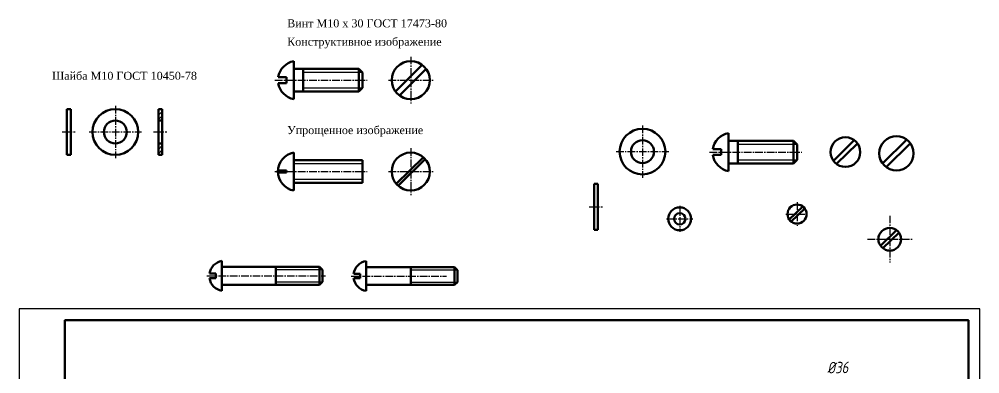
# Model space of a CAD drawing. Header units: millimetres. Extents: x 0 to 1120, y -2 to 441.
# Drawn here: x 467 to 887, y 267.4 to 422.7 of the extents above; entities that cross this region are included whole.
import ezdxf

# ---------------------------------------------------------------- set-up
doc = ezdxf.new("R2010")
doc.units = ezdxf.units.MM
doc.header["$LTSCALE"] = 0.5
doc.linetypes.add('CENTER2', pattern=[28.575, 19.05, -3.175, 3.175, -3.175])
doc.layers.get('0').update_dxf_attribs({"linetype": 'CONTINUOUS', "lineweight": 60})
doc.layers.add('3-размеры', color=6, linetype='CONTINUOUS')
doc.styles.get("Standard").update_dxf_attribs({"font": 'ISOCPEUI.TTF', "width": 0.8})
doc.styles.add('стиль1', font='Times New Roman.ttf')

# ---------------------------------------------------------------- blocks, each defined once
blk = doc.blocks.new('161')
at = {"linetype": 'CENTER2', "lineweight": -3, "ltscale": 0.35}
for p, q in [((0, 11.42), (0, -11.42)), ((-11.5, 0), (11.5, 0))]:
    blk.add_line(p, q, dxfattribs=at)
at = {"lineweight": 60}
for radius in [10, 5]:
    blk.add_circle((0, 0), radius, dxfattribs=at)
blk = doc.blocks.new('162')
at = {"lineweight": -3}
h = blk.add_hatch(dxfattribs=at)
h.set_pattern_fill('ANSI31', scale=0.416667, style=0)
h.set_pattern_definition([(45, (-393.021, -171.6667), (-0.9354433, 0.9354433), [])])
h.paths.add_polyline_path([(0, 10), (-1.67, 10), (-1.67, 5), (0, 5)])
h.paths.add_polyline_path([(0, -5), (-1.67, -5), (-1.67, -10), (0, -10)])
at = {"lineweight": 60}
for p, q in [((0, 10), (-1.67, 10)), ((-1.67, 10), (-1.67, 0)), ((0, 10), (0, 0)), ((-1.67, 5), (0, 5)), ((-1.67, -10), (-1.67, 0)), ((0, -10), (0, 0)), ((-1.67, -5), (0, -5)), ((0, -10), (-1.67, -10))]:
    blk.add_line(p, q, dxfattribs=at)
at = {"linetype": 'CENTER2', "lineweight": -3, "ltscale": 0.35}
blk.add_line((-3.74, 0), (2.02, 0), dxfattribs=at)
blk = doc.blocks.new('160')
at = {"lineweight": 60}
for p, q in [((0, 10), (-1.67, 10)), ((-1.67, 10), (-1.67, 0)), ((0, 10), (0, 0)), ((-1.67, -10), (-1.67, 0)), ((0, -10), (0, 0)), ((0, -10), (-1.67, -10))]:
    blk.add_line(p, q, dxfattribs=at)
at = {"linetype": 'CENTER2', "lineweight": -3, "ltscale": 0.35}
blk.add_line((-3.74, 0), (2.02, 0), dxfattribs=at)
blk = doc.blocks.new('118')
at = {"linetype": 'CENTER2', "lineweight": -3, "ltscale": 0.35}
for p, q in [((0, 10.28), (0, -10.28)), ((-9.73, 0), (9.73, 0))]:
    blk.add_line(p, q, dxfattribs=at)
at = {"lineweight": 60}
for p, q in [((-6.74, -4.9), (4.99, 6.68)), ((-4.99, -6.68), (6.74, 4.9))]:
    blk.add_line(p, q, dxfattribs=at)
blk.add_circle((0, 0), 8.33, dxfattribs=at)
blk = doc.blocks.new('120')
h = blk.add_hatch(color=256)
h.paths.add_polyline_path([(6.35, 5.4, 0.036649), (5.49, 6.27), (0, 0.86), (0, 0), (0.87, 0)])
h.paths.add_polyline_path([(0, 0), (-0.87, 0), (-6.35, -5.4, 0.036649), (-5.49, -6.27), (0, -0.86)])
h.paths.add_polyline_path([(0, 0.86), (-0.87, 0), (0, 0)])
h.paths.add_polyline_path([(0.87, 0), (0, 0), (0, -0.86)])
at = {"linetype": 'CENTER2', "lineweight": -3, "ltscale": 0.35}
for p, q in [((0, 10.28), (0, -10.28)), ((-9.73, 0), (9.73, 0))]:
    blk.add_line(p, q, dxfattribs=at)
at = {"lineweight": 60}
for p, q in [((-6.35, -5.4), (5.49, 6.27)), ((-5.49, -6.27), (6.35, 5.4))]:
    blk.add_line(p, q, dxfattribs=at)
blk.add_circle((0, 0), 8.33, dxfattribs=at)
blk = doc.blocks.new('119')
h = blk.add_hatch(color=256)
h.paths.add_polyline_path([(-3.33, 0.4), (-6.99, 0.4, 0.011825), (-7, 0), (-3.33, 0)])
h.paths.add_polyline_path([(-3.33, 0), (-7, 0, 0.011825), (-6.99, -0.4), (-3.33, -0.4)])
at = {"lineweight": 60}
for p, q in [((0, 8.33), (0, -8.33)), ((30, 5), (0, 5)), ((0, 5), (0, -5)), ((30, 5), (30, -5)), ((-3.33, 0.4), (-6.99, 0.4)), ((-3.33, -0.4), (-3.33, 0.4)), ((-3.33, -0.4), (-6.99, -0.4)), ((0, -5), (30, -5))]:
    blk.add_line(p, q, dxfattribs=at)
at = {"linetype": 'CENTER2', "lineweight": -3, "ltscale": 0.35}
blk.add_line((-8.33, 0), (32.07, 0), dxfattribs=at)
at = {"lineweight": -3}
for p, q in [((30, 3.33), (0, 3.33)), ((0, -3.33), (30, -3.33))]:
    blk.add_line(p, q, dxfattribs=at)
at = {"lineweight": 60}
for start, end in [(99.9395, 180), (180, 260.0605)]:
    blk.add_arc((1.46, 0), 8.46, start, end, dxfattribs=at)
blk = doc.blocks.new('117')
at = {"lineweight": 60}
for p, q in [((0, 8.33), (0, -8.33)), ((28.33, 5), (0, 5)), ((0, 5), (0, -5)), ((4, 5), (4, -5)), ((28.33, -5), (28.33, 5)), ((28.33, 5), (30, 3.33)), ((-3.33, 1.25), (-6.91, 1.25)), ((-3.33, -1.25), (-3.33, 1.25)), ((30, 3.33), (30, -3.33)), ((-6.91, -1.25), (-3.33, -1.25)), ((30, -3.33), (28.33, -5)), ((0, -5), (28.33, -5))]:
    blk.add_line(p, q, dxfattribs=at)
at = {"linetype": 'CENTER2', "lineweight": -3, "ltscale": 0.35}
blk.add_line((-8.33, 0), (32.07, 0), dxfattribs=at)
at = {"lineweight": -3}
for p, q in [((30, 3.33), (4, 3.33)), ((4, -3.33), (30, -3.33))]:
    blk.add_line(p, q, dxfattribs=at)
at = {"lineweight": 60}
for start, end in [(99.9395, 171.5035), (188.4965, 260.0605)]:
    blk.add_arc((1.46, 0), 8.46, start, end, dxfattribs=at)

msp = doc.modelspace()

# ---------------------------------------------------------------- linework, layer by layer
at = {"color": 5, "linetype": 'CENTER2', "lineweight": -3, "ltscale": 0.35}
for p, q in [((739.49, 376.12), (739.49, 353.28)), ((727.99, 364.7), (750.99, 364.7)), ((716.25, 340.53), (722.01, 340.53)), ((755.78, 340.99), (755.78, 329.57)), ((750.03, 335.28), (761.53, 335.28))]:
    msp.add_line(p, q, dxfattribs=at)
at = {"color": 1, "lineweight": 60}
for p, q in [((777.16, 372.82), (777.16, 356.15)), ((822.97, 360.67), (832.12, 369.69)), ((844.48, 359.54), (855.04, 369.95)), ((773.83, 365.74), (770.25, 365.74)), ((773.83, 363.24), (773.83, 365.74)), ((805.49, 369.49), (777.16, 369.49)), ((777.16, 369.49), (777.16, 359.49)), ((781.16, 369.49), (781.16, 359.49)), ((805.49, 359.49), (805.49, 369.49)), ((805.49, 369.49), (807.16, 367.82)), ((807.16, 367.82), (807.16, 361.15)), ((824.34, 359.28), (833.49, 368.31)), ((846.06, 357.93), (856.62, 368.35)), ((770.25, 363.24), (773.83, 363.24)), ((777.16, 359.49), (805.49, 359.49)), ((807.16, 361.15), (805.49, 359.49)), ((803.7, 334.93), (809.56, 340.72)), ((804.58, 334.04), (810.44, 339.83)), ((843.6, 323.44), (850.61, 330.35)), ((844.65, 322.38), (851.66, 329.29))]:
    msp.add_line(p, q, dxfattribs=at)
at = {"color": 1, "lineweight": -3}
for p, q in [((807.16, 367.82), (781.16, 367.82)), ((781.16, 361.15), (807.16, 361.15))]:
    msp.add_line(p, q, dxfattribs=at)
at = {"color": 1, "linetype": 'CENTER2', "lineweight": -3, "ltscale": 0.35}
for p, q in [((768.83, 364.49), (809.23, 364.49)), ((807.07, 342.52), (807.07, 332.24)), ((802.2, 337.38), (811.94, 337.38)), ((847.62, 336.64), (847.62, 316.09)), ((837.91, 326.36), (857.38, 326.36))]:
    msp.add_line(p, q, dxfattribs=at)
at = {"color": 5, "lineweight": 60}
for p, q in [((719.99, 350.53), (718.32, 350.53)), ((718.32, 350.53), (718.32, 340.53)), ((719.99, 350.53), (719.99, 340.53)), ((718.32, 330.53), (718.32, 340.53)), ((719.99, 330.53), (719.99, 340.53)), ((719.99, 330.53), (718.32, 330.53))]:
    msp.add_line(p, q, dxfattribs=at)
at = {"lineweight": 60}
msp.add_lwpolyline([(486.98, 3.84), (881.98, 3.84), (881.98, 290.84), (486.98, 290.84)], close=True, dxfattribs=at)
at = {"color": 5, "lineweight": 60}
for centre, radius in [((739.49, 364.7), 10), ((739.49, 364.7), 5), ((755.78, 335.28), 5), ((755.78, 335.28), 2.5)]:
    msp.add_circle(centre, radius, dxfattribs=at)
at = {"color": 1, "lineweight": 60}
for centre, radius in [((828.23, 364.49), 6.5), ((850.55, 363.94), 7.5), ((807.07, 337.38), 4.17), ((847.63, 326.36), 4.98)]:
    msp.add_circle(centre, radius, dxfattribs=at)
for start, end in [(99.9395, 171.5035), (188.4965, 260.0605)]:
    msp.add_arc((778.62, 364.49), 8.46, start, end, dxfattribs=at)
at = {"layer": '3-размеры', "lineweight": 60}
for p, q in [((555.62, 316.85), (555.62, 303.75)), ((618.64, 316.79), (618.64, 303.7)), ((553, 311.28), (550.19, 311.28)), ((553, 309.32), (553, 311.28)), ((598.31, 314.23), (555.62, 314.23)), ((555.62, 314.23), (555.62, 306.37)), ((579.18, 314.23), (579.18, 306.37)), ((598.31, 306.37), (598.31, 314.23)), ((598.31, 314.23), (599.62, 312.92)), ((599.62, 312.92), (599.62, 307.68)), ((616.03, 311.23), (613.22, 311.23)), ((616.03, 309.26), (616.03, 311.23)), ((657.33, 314.17), (618.64, 314.17)), ((618.64, 314.17), (618.64, 306.31)), ((638.21, 314.17), (638.21, 306.31)), ((657.33, 306.31), (657.33, 314.17)), ((657.33, 314.17), (658.64, 312.86)), ((658.64, 312.86), (658.64, 307.62)), ((550.19, 309.32), (553, 309.32)), ((599.62, 307.68), (598.31, 306.37)), ((613.22, 309.26), (616.03, 309.26)), ((658.64, 307.62), (657.33, 306.31)), ((555.62, 306.37), (598.31, 306.37)), ((618.64, 306.31), (657.33, 306.31))]:
    msp.add_line(p, q, dxfattribs=at)
at = {"layer": '3-размеры', "lineweight": -3}
for p, q in [((599.62, 312.92), (579.18, 312.92)), ((658.64, 312.86), (638.21, 312.86)), ((579.18, 307.68), (599.62, 307.68)), ((638.21, 307.62), (658.64, 307.62))]:
    msp.add_line(p, q, dxfattribs=at)
at = {"layer": '3-размеры', "linetype": 'CENTER2', "lineweight": -3, "ltscale": 0.35}
for p, q in [((549.07, 310.3), (600.97, 310.3)), ((612.1, 310.24), (653.8, 310.24))]:
    msp.add_line(p, q, dxfattribs=at)
at = {"layer": '3-размеры'}
msp.add_lwpolyline([(466.98, -1.16), (886.98, -1.16), (886.98, 295.84), (466.98, 295.84)], close=True, dxfattribs=at)
at = {"layer": '3-размеры', "lineweight": 60}
for centre, start, end in [((556.76, 310.3), 99.9395, 171.5035), ((619.79, 310.24), 99.9395, 171.5035), ((556.76, 310.3), 188.4965, 260.0605), ((619.79, 310.24), 188.4965, 260.0605)]:
    msp.add_arc(centre, 6.65, start, end, dxfattribs=at)

# ---------------------------------------------------------------- block references
for name, p in [('117', (587.12, 395.98)), ('118', (638.19, 395.98)), ('160', (489.49, 373.29)), ('161', (509.01, 373.29)), ('162', (529.5, 373.29)), ('120', (638.19, 355.98)), ('119', (587.12, 355.98))]:
    msp.add_blockref(name, p)

# ---------------------------------------------------------------- texts
at = {"style": 'стиль1'}
for s, p in [('Винт М10 х 30 ГОСТ 17473-80', (584.14, 419.12)), ('Конструктивное изображение', (584.14, 411.07)), ('Шайба М10 ГОСТ 10450-78', (481.32, 396.15)), ('Упрощенное изображение', (584.14, 372.37))]:
    msp.add_text(s, height=3.5, dxfattribs=at).set_placement(p)
at = {"layer": '3-размеры', "lineweight": -3, "insert": (824.87, 270.16), "char_height": 5, "width": 8.8182, "attachment_point": 5, "rotation": 0.7823}
msp.add_mtext('\\A1;%%C36', dxfattribs=at)

doc.saveas('drawing.dxf')
